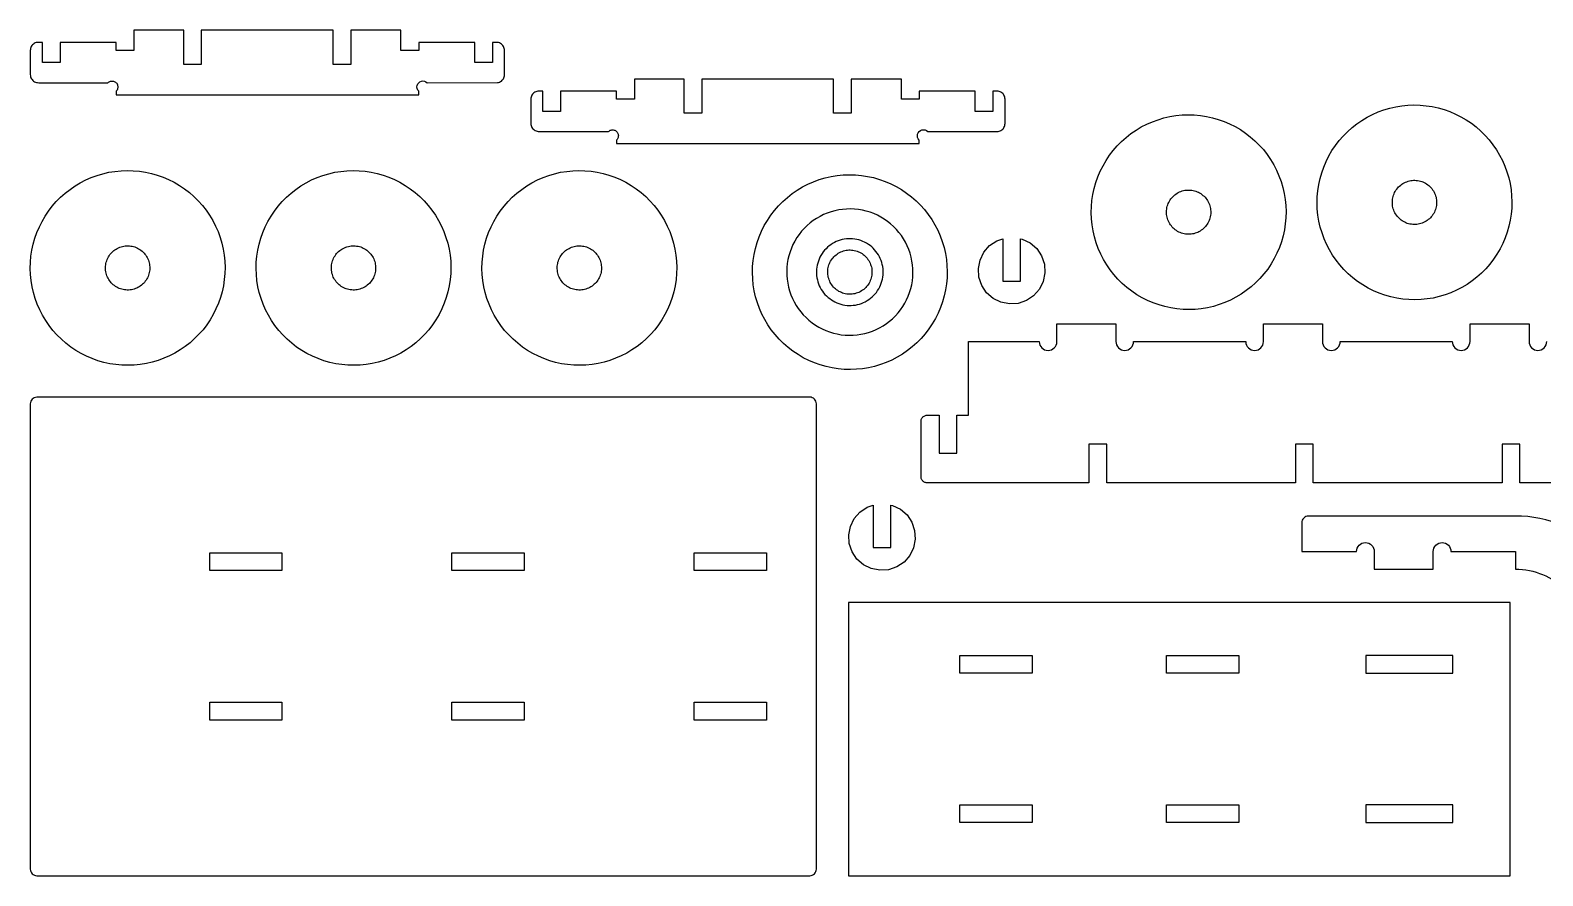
# Model space of a CAD drawing. Extents: x 0.7 to 47.3, y 0.7 to 12.7.
# Drawn here: x 0.72 to 22.07, y 0.72 to 12.65 of the extents above; entities that cross this region are included whole.
import ezdxf

# ---------------------------------------------------------------- set-up
doc = ezdxf.new("R2010")
doc.units = 0
doc.header["$MEASUREMENT"] = 0
for name, color, linetype in [('EXT', 1, 'CONTINUOUS'), ('INT', 150, 'CONTINUOUS'), ('POCKET_1_1MM', 105, 'CONTINUOUS')]:
    doc.layers.add(name, color=color, linetype=linetype)

msp = doc.modelspace()

# ---------------------------------------------------------------- linework, layer by layer
at = {"layer": 'EXT'}
for points in [[(0.763, 12.459), (0.752, 12.449), (0.742, 12.438), (0.734, 12.426), (0.727, 12.412), (0.723, 12.398), (0.72, 12.384), (0.719, 12.369), (0.719, 12.027), (0.72, 12.012), (0.723, 11.997), (0.729, 11.983), (0.736, 11.969), (0.744, 11.957), (0.755, 11.945), (0.766, 11.936), (0.779, 11.927), (0.793, 11.921), (0.808, 11.916), (0.823, 11.914), (0.838, 11.913), (1.816, 11.913), (1.824, 11.92), (1.833, 11.926), (1.842, 11.931), (1.852, 11.934), (1.863, 11.936), (1.874, 11.937), (1.884, 11.936), (1.895, 11.934), (1.905, 11.931), (1.914, 11.926), (1.923, 11.92), (1.931, 11.913), (1.939, 11.905), (1.945, 11.896), (1.95, 11.885), (1.953, 11.875), (1.956, 11.864), (1.956, 11.853), (1.956, 11.842), (1.953, 11.831), (1.95, 11.82), (1.945, 11.81), (1.939, 11.801), (1.931, 11.792), (1.931, 11.742), (6.203, 11.742), (6.203, 11.792), (6.189, 11.81), (6.181, 11.831), (6.178, 11.853), (6.181, 11.875), (6.189, 11.896), (6.203, 11.913), (6.221, 11.927), (6.241, 11.935), (6.263, 11.938), (6.285, 11.935), (6.306, 11.927), (6.324, 11.913), (7.316, 11.914), (7.331, 11.917), (7.345, 11.922), (7.358, 11.928), (7.371, 11.937), (7.382, 11.947), (7.392, 11.958), (7.4, 11.97), (7.407, 11.984), (7.412, 11.998), (7.414, 12.012), (7.415, 12.027), (7.415, 12.369), (7.414, 12.384), (7.412, 12.398), (7.407, 12.412), (7.4, 12.426), (7.392, 12.438), (7.382, 12.449), (7.371, 12.459), (7.358, 12.467), (7.345, 12.474), (7.331, 12.479), (7.316, 12.482), (7.302, 12.483), (7.245, 12.483), (7.245, 12.198), (6.995, 12.198), (6.995, 12.483), (6.203, 12.483), (6.203, 12.369), (5.953, 12.369), (5.953, 12.653), (5.244, 12.653), (5.244, 12.17), (4.994, 12.17), (4.994, 12.653), (3.134, 12.653), (3.134, 12.17), (2.885, 12.17), (2.885, 12.653), (2.181, 12.653), (2.181, 12.369), (1.931, 12.369), (1.931, 12.483), (1.14, 12.483), (1.14, 12.198), (0.89, 12.198), (0.89, 12.483), (0.833, 12.483), (0.818, 12.482), (0.803, 12.479), (0.789, 12.474), (0.776, 12.467)], [(7.83, 11.77), (7.819, 11.76), (7.809, 11.749), (7.801, 11.737), (7.794, 11.723), (7.79, 11.709), (7.787, 11.695), (7.786, 11.68), (7.786, 11.338), (7.787, 11.323), (7.79, 11.308), (7.796, 11.294), (7.803, 11.28), (7.811, 11.268), (7.822, 11.256), (7.833, 11.247), (7.846, 11.239), (7.86, 11.232), (7.875, 11.228), (7.89, 11.225), (7.905, 11.224), (8.883, 11.224), (8.891, 11.231), (8.9, 11.237), (8.909, 11.242), (8.919, 11.245), (8.93, 11.247), (8.94, 11.248), (8.951, 11.247), (8.962, 11.245), (8.972, 11.242), (8.981, 11.237), (8.99, 11.231), (8.998, 11.224), (9.006, 11.216), (9.012, 11.207), (9.017, 11.197), (9.02, 11.186), (9.022, 11.175), (9.023, 11.164), (9.022, 11.153), (9.02, 11.142), (9.017, 11.131), (9.012, 11.121), (9.006, 11.112), (8.998, 11.103), (8.998, 11.053), (13.27, 11.053), (13.27, 11.103), (13.256, 11.121), (13.248, 11.142), (13.245, 11.164), (13.248, 11.186), (13.256, 11.207), (13.27, 11.224), (13.288, 11.238), (13.308, 11.246), (13.33, 11.249), (13.352, 11.246), (13.373, 11.238), (13.391, 11.224), (14.383, 11.225), (14.398, 11.228), (14.412, 11.233), (14.425, 11.239), (14.438, 11.248), (14.449, 11.258), (14.459, 11.269), (14.467, 11.281), (14.474, 11.295), (14.478, 11.309), (14.481, 11.323), (14.482, 11.338), (14.482, 11.68), (14.481, 11.695), (14.478, 11.709), (14.474, 11.723), (14.467, 11.737), (14.459, 11.749), (14.449, 11.76), (14.438, 11.77), (14.425, 11.778), (14.412, 11.785), (14.398, 11.79), (14.383, 11.793), (14.368, 11.794), (14.312, 11.794), (14.312, 11.509), (14.062, 11.509), (14.062, 11.794), (13.27, 11.794), (13.27, 11.68), (13.02, 11.68), (13.02, 11.965), (12.31, 11.965), (12.31, 11.481), (12.06, 11.481), (12.06, 11.965), (10.201, 11.965), (10.201, 11.481), (9.952, 11.481), (9.952, 11.965), (9.248, 11.965), (9.248, 11.68), (8.998, 11.68), (8.998, 11.794), (8.207, 11.794), (8.207, 11.509), (7.957, 11.509), (7.957, 11.794), (7.9, 11.794), (7.885, 11.793), (7.87, 11.79), (7.856, 11.785), (7.843, 11.778)], [(19.327, 9.217), (19.265, 9.277), (19.208, 9.342), (19.155, 9.41), (19.106, 9.481), (19.061, 9.555), (19.022, 9.632), (18.987, 9.711), (18.958, 9.792), (18.933, 9.875), (18.914, 9.959), (18.9, 10.045), (18.891, 10.131), (18.888, 10.217), (18.89, 10.303), (18.898, 10.389), (18.911, 10.475), (18.93, 10.559), (18.953, 10.642), (18.982, 10.723), (19.016, 10.803), (19.055, 10.88), (19.098, 10.955), (19.147, 11.026), (19.199, 11.095), (19.256, 11.16), (19.317, 11.221), (19.381, 11.279), (19.449, 11.332), (19.521, 11.381), (19.595, 11.425), (19.671, 11.465), (19.751, 11.5), (19.832, 11.529), (19.914, 11.554), (19.999, 11.573), (20.084, 11.587), (20.17, 11.596), (20.256, 11.599), (20.343, 11.596), (20.429, 11.589), (20.514, 11.576), (20.598, 11.557), (20.681, 11.534), (20.763, 11.505), (20.842, 11.471), (20.919, 11.432), (20.994, 11.388), (21.066, 11.34), (21.134, 11.288), (21.199, 11.231), (21.261, 11.17), (21.318, 11.105), (21.371, 11.037), (21.42, 10.966), (21.465, 10.892), (21.504, 10.815), (21.539, 10.736), (21.569, 10.655), (21.593, 10.572), (21.612, 10.488), (21.626, 10.403), (21.635, 10.317), (21.638, 10.231), (21.636, 10.144), (21.628, 10.058), (21.615, 9.973), (21.597, 9.888), (21.573, 9.805), (21.544, 9.724), (21.51, 9.644), (21.471, 9.567), (21.428, 9.493), (21.38, 9.421), (21.327, 9.353), (21.27, 9.287), (21.209, 9.226), (21.145, 9.169), (21.077, 9.115), (21.006, 9.066), (20.932, 9.022), (20.855, 8.983), (20.776, 8.948), (20.695, 8.918), (20.612, 8.894), (20.527, 8.874), (20.442, 8.86), (20.356, 8.852), (20.27, 8.849), (20.184, 8.851), (20.098, 8.859), (20.012, 8.872), (19.928, 8.89), (19.845, 8.914), (19.763, 8.943), (19.684, 8.977), (19.607, 9.015), (19.532, 9.059), (19.46, 9.107), (19.392, 9.16)], [(16.138, 9.079), (16.076, 9.14), (16.019, 9.204), (15.966, 9.272), (15.917, 9.343), (15.873, 9.417), (15.833, 9.494), (15.798, 9.573), (15.769, 9.654), (15.744, 9.737), (15.725, 9.822), (15.711, 9.907), (15.702, 9.993), (15.699, 10.079), (15.701, 10.165), (15.709, 10.251), (15.722, 10.337), (15.741, 10.421), (15.764, 10.504), (15.793, 10.586), (15.827, 10.665), (15.866, 10.742), (15.909, 10.817), (15.958, 10.889), (16.01, 10.957), (16.067, 11.022), (16.128, 11.084), (16.192, 11.141), (16.26, 11.194), (16.332, 11.243), (16.406, 11.288), (16.482, 11.327), (16.562, 11.362), (16.643, 11.391), (16.725, 11.416), (16.81, 11.435), (16.895, 11.449), (16.981, 11.458), (17.067, 11.461), (17.154, 11.459), (17.24, 11.451), (17.325, 11.438), (17.409, 11.419), (17.492, 11.396), (17.574, 11.367), (17.653, 11.333), (17.73, 11.294), (17.805, 11.251), (17.877, 11.202), (17.945, 11.15), (18.01, 11.093), (18.072, 11.032), (18.129, 10.968), (18.182, 10.9), (18.231, 10.828), (18.276, 10.754), (18.315, 10.678), (18.35, 10.598), (18.38, 10.517), (18.404, 10.435), (18.423, 10.35), (18.437, 10.265), (18.446, 10.179), (18.449, 10.093), (18.447, 10.006), (18.439, 9.92), (18.426, 9.835), (18.408, 9.751), (18.384, 9.668), (18.355, 9.586), (18.321, 9.507), (18.282, 9.43), (18.239, 9.355), (18.191, 9.283), (18.138, 9.215), (18.081, 9.15), (18.02, 9.088), (17.956, 9.031), (17.888, 8.978), (17.817, 8.929), (17.743, 8.884), (17.666, 8.845), (17.587, 8.81), (17.506, 8.78), (17.423, 8.756), (17.339, 8.737), (17.253, 8.723), (17.167, 8.714), (17.081, 8.711), (16.995, 8.713), (16.909, 8.721), (16.823, 8.734), (16.739, 8.752), (16.656, 8.776), (16.574, 8.805), (16.495, 8.839), (16.418, 8.878), (16.343, 8.921), (16.271, 8.969), (16.203, 9.022)], [(1.158, 8.291), (1.096, 8.352), (1.039, 8.417), (0.985, 8.485), (0.937, 8.556), (0.892, 8.63), (0.853, 8.707), (0.818, 8.786), (0.788, 8.867), (0.764, 8.95), (0.744, 9.034), (0.731, 9.119), (0.722, 9.205), (0.719, 9.292), (0.721, 9.378), (0.729, 9.464), (0.742, 9.549), (0.76, 9.634), (0.784, 9.717), (0.813, 9.798), (0.847, 9.878), (0.886, 9.955), (0.929, 10.029), (0.977, 10.101), (1.03, 10.17), (1.087, 10.235), (1.148, 10.296), (1.212, 10.354), (1.28, 10.407), (1.351, 10.456), (1.425, 10.5), (1.502, 10.54), (1.581, 10.574), (1.662, 10.604), (1.745, 10.629), (1.829, 10.648), (1.915, 10.662), (2.001, 10.67), (2.087, 10.673), (2.173, 10.671), (2.259, 10.664), (2.345, 10.65), (2.429, 10.632), (2.512, 10.608), (2.594, 10.579), (2.673, 10.546), (2.75, 10.507), (2.825, 10.463), (2.896, 10.415), (2.965, 10.362), (3.03, 10.306), (3.091, 10.245), (3.149, 10.18), (3.202, 10.112), (3.251, 10.041), (3.295, 9.967), (3.335, 9.89), (3.37, 9.811), (3.399, 9.73), (3.424, 9.647), (3.443, 9.563), (3.457, 9.478), (3.466, 9.392), (3.469, 9.305), (3.466, 9.219), (3.459, 9.133), (3.446, 9.048), (3.427, 8.963), (3.404, 8.88), (3.375, 8.799), (3.341, 8.719), (3.302, 8.642), (3.258, 8.568), (3.21, 8.496), (3.158, 8.427), (3.101, 8.362), (3.04, 8.301), (2.976, 8.243), (2.908, 8.19), (2.836, 8.141), (2.762, 8.097), (2.685, 8.057), (2.606, 8.023), (2.525, 7.993), (2.442, 7.968), (2.358, 7.949), (2.273, 7.935), (2.187, 7.927), (2.101, 7.924), (2.014, 7.926), (1.928, 7.934), (1.843, 7.947), (1.759, 7.965), (1.675, 7.989), (1.594, 8.018), (1.515, 8.051), (1.437, 8.09), (1.363, 8.134), (1.291, 8.182), (1.223, 8.235)], [(4.347, 8.291), (4.285, 8.352), (4.228, 8.417), (4.174, 8.485), (4.126, 8.556), (4.081, 8.63), (4.042, 8.707), (4.007, 8.786), (3.977, 8.867), (3.953, 8.95), (3.933, 9.034), (3.919, 9.119), (3.911, 9.205), (3.908, 9.292), (3.91, 9.378), (3.918, 9.464), (3.931, 9.549), (3.949, 9.634), (3.973, 9.717), (4.002, 9.798), (4.036, 9.878), (4.075, 9.955), (4.118, 10.029), (4.166, 10.101), (4.219, 10.17), (4.276, 10.235), (4.337, 10.296), (4.401, 10.354), (4.469, 10.407), (4.54, 10.456), (4.614, 10.5), (4.691, 10.54), (4.77, 10.574), (4.851, 10.604), (4.934, 10.629), (5.018, 10.648), (5.104, 10.662), (5.19, 10.67), (5.276, 10.673), (5.362, 10.671), (5.448, 10.664), (5.534, 10.65), (5.618, 10.632), (5.701, 10.608), (5.783, 10.579), (5.862, 10.546), (5.939, 10.507), (6.014, 10.463), (6.085, 10.415), (6.154, 10.362), (6.219, 10.306), (6.28, 10.245), (6.338, 10.18), (6.391, 10.112), (6.44, 10.041), (6.484, 9.967), (6.524, 9.89), (6.559, 9.811), (6.588, 9.73), (6.613, 9.647), (6.632, 9.563), (6.646, 9.478), (6.655, 9.392), (6.658, 9.305), (6.655, 9.219), (6.648, 9.133), (6.635, 9.048), (6.616, 8.963), (6.593, 8.88), (6.564, 8.799), (6.53, 8.719), (6.491, 8.642), (6.447, 8.568), (6.399, 8.496), (6.347, 8.427), (6.29, 8.362), (6.229, 8.301), (6.165, 8.243), (6.097, 8.19), (6.025, 8.141), (5.951, 8.097), (5.874, 8.057), (5.795, 8.023), (5.714, 7.993), (5.631, 7.968), (5.547, 7.949), (5.462, 7.935), (5.376, 7.927), (5.29, 7.924), (5.203, 7.926), (5.117, 7.934), (5.032, 7.947), (4.947, 7.965), (4.864, 7.989), (4.783, 8.018), (4.704, 8.051), (4.626, 8.09), (4.552, 8.134), (4.48, 8.182), (4.412, 8.235)], [(7.536, 8.291), (7.474, 8.352), (7.417, 8.417), (7.363, 8.485), (7.314, 8.556), (7.27, 8.63), (7.231, 8.707), (7.196, 8.786), (7.166, 8.867), (7.142, 8.95), (7.122, 9.034), (7.108, 9.119), (7.1, 9.205), (7.097, 9.292), (7.099, 9.378), (7.107, 9.464), (7.12, 9.549), (7.138, 9.634), (7.162, 9.717), (7.191, 9.798), (7.225, 9.878), (7.264, 9.955), (7.307, 10.029), (7.355, 10.101), (7.408, 10.17), (7.465, 10.235), (7.525, 10.296), (7.59, 10.354), (7.658, 10.407), (7.729, 10.456), (7.803, 10.5), (7.88, 10.54), (7.959, 10.574), (8.04, 10.604), (8.123, 10.629), (8.207, 10.648), (8.293, 10.662), (8.379, 10.67), (8.465, 10.673), (8.551, 10.671), (8.637, 10.664), (8.723, 10.65), (8.807, 10.632), (8.89, 10.608), (8.972, 10.579), (9.051, 10.546), (9.128, 10.507), (9.203, 10.463), (9.274, 10.415), (9.343, 10.362), (9.408, 10.306), (9.469, 10.245), (9.527, 10.18), (9.58, 10.112), (9.629, 10.041), (9.673, 9.967), (9.713, 9.89), (9.748, 9.811), (9.777, 9.73), (9.802, 9.647), (9.821, 9.563), (9.835, 9.478), (9.844, 9.392), (9.847, 9.305), (9.844, 9.219), (9.837, 9.133), (9.824, 9.048), (9.805, 8.963), (9.782, 8.88), (9.753, 8.799), (9.719, 8.719), (9.68, 8.642), (9.636, 8.568), (9.588, 8.496), (9.536, 8.427), (9.479, 8.362), (9.418, 8.301), (9.353, 8.243), (9.286, 8.19), (9.214, 8.141), (9.14, 8.097), (9.063, 8.057), (8.984, 8.023), (8.903, 7.993), (8.82, 7.968), (8.736, 7.949), (8.651, 7.935), (8.565, 7.927), (8.479, 7.924), (8.392, 7.926), (8.306, 7.934), (8.221, 7.947), (8.136, 7.965), (8.053, 7.989), (7.972, 8.018), (7.893, 8.051), (7.815, 8.09), (7.741, 8.134), (7.669, 8.182), (7.601, 8.235)], [(11.354, 8.232), (11.293, 8.293), (11.236, 8.358), (11.182, 8.426), (11.133, 8.497), (11.089, 8.571), (11.049, 8.648), (11.015, 8.727), (10.985, 8.808), (10.961, 8.891), (10.941, 8.975), (10.927, 9.06), (10.919, 9.146), (10.916, 9.233), (10.918, 9.319), (10.926, 9.405), (10.939, 9.49), (10.957, 9.575), (10.981, 9.658), (11.01, 9.739), (11.044, 9.819), (11.082, 9.896), (11.126, 9.97), (11.174, 10.042), (11.227, 10.111), (11.284, 10.176), (11.344, 10.237), (11.409, 10.295), (11.477, 10.348), (11.548, 10.397), (11.622, 10.441), (11.699, 10.481), (11.778, 10.515), (11.859, 10.545), (11.942, 10.57), (12.026, 10.589), (12.111, 10.603), (12.197, 10.611), (12.284, 10.614), (12.37, 10.612), (12.456, 10.604), (12.542, 10.591), (12.626, 10.573), (12.709, 10.549), (12.79, 10.52), (12.87, 10.487), (12.947, 10.448), (13.022, 10.404), (13.093, 10.356), (13.162, 10.303), (13.227, 10.246), (13.288, 10.186), (13.346, 10.121), (13.399, 10.053), (13.448, 9.982), (13.492, 9.908), (13.532, 9.831), (13.567, 9.752), (13.596, 9.671), (13.621, 9.588), (13.64, 9.504), (13.654, 9.419), (13.662, 9.333), (13.666, 9.246), (13.663, 9.16), (13.656, 9.074), (13.643, 8.989), (13.624, 8.904), (13.6, 8.821), (13.572, 8.74), (13.538, 8.66), (13.499, 8.583), (13.455, 8.509), (13.407, 8.437), (13.354, 8.368), (13.298, 8.303), (13.237, 8.242), (13.172, 8.184), (13.104, 8.131), (13.033, 8.082), (12.959, 8.038), (12.882, 7.998), (12.803, 7.964), (12.722, 7.934), (12.639, 7.909), (12.555, 7.89), (12.47, 7.876), (12.384, 7.868), (12.298, 7.864), (12.211, 7.867), (12.125, 7.874), (12.04, 7.888), (11.955, 7.906), (11.872, 7.93), (11.791, 7.958), (11.711, 7.992), (11.634, 8.031), (11.56, 8.075), (11.488, 8.123), (11.419, 8.176)], [(14.886, 8.906), (14.784, 8.838), (14.668, 8.798), (14.545, 8.79), (14.425, 8.813), (14.314, 8.868), (14.222, 8.948), (14.153, 9.05), (14.114, 9.167), (14.105, 9.289), (14.129, 9.41), (14.183, 9.52), (14.264, 9.613), (14.366, 9.681), (14.45, 9.71), (14.45, 9.114), (14.7, 9.114), (14.7, 9.711), (14.726, 9.706), (14.836, 9.651), (14.929, 9.571), (14.997, 9.468), (15.037, 9.352), (15.045, 9.23), (15.021, 9.109), (14.967, 8.999)], [(13.056, 5.146), (12.953, 5.078), (12.837, 5.038), (12.715, 5.03), (12.594, 5.054), (12.484, 5.108), (12.391, 5.189), (12.323, 5.291), (12.283, 5.407), (12.275, 5.53), (12.298, 5.65), (12.353, 5.761), (12.433, 5.853), (12.535, 5.922), (12.619, 5.95), (12.619, 5.354), (12.869, 5.354), (12.869, 5.951), (12.895, 5.946), (13.005, 5.892), (13.098, 5.811), (13.166, 5.709), (13.206, 5.592), (13.214, 5.47), (13.191, 5.349), (13.136, 5.239)], [(21.615, 4.578), (12.274, 4.578), (12.274, 0.719), (21.615, 0.719)]]:
    msp.add_lwpolyline(points, close=True, dxfattribs=at)
for points in [[(22.857, 6.265), (21.75, 6.265), (21.75, 6.812), (21.5, 6.812), (21.5, 6.265), (18.833, 6.265), (18.833, 6.812), (18.583, 6.812), (18.583, 6.265), (15.917, 6.265), (15.917, 6.812), (15.667, 6.812), (15.667, 6.265), (13.381, 6.265), (13.37, 6.266), (13.359, 6.268), (13.349, 6.271), (13.339, 6.276), (13.33, 6.282), (13.322, 6.289), (13.315, 6.298), (13.309, 6.307), (13.304, 6.316), (13.3, 6.327), (13.298, 6.337), (13.297, 6.348), (13.297, 7.136), (13.298, 7.147), (13.3, 7.157), (13.304, 7.168), (13.309, 7.178), (13.315, 7.187), (13.322, 7.195), (13.33, 7.202), (13.339, 7.208), (13.349, 7.213), (13.359, 7.216), (13.37, 7.218), (13.381, 7.219), (13.551, 7.219), (13.551, 6.683), (13.801, 6.683), (13.801, 7.219), (13.964, 7.219), (13.964, 8.259), (14.964, 8.259, 1), (15.214, 8.259), (15.214, 8.509), (16.047, 8.509), (16.047, 8.259, 0.414214), (16.172, 8.134, 0.414214), (16.297, 8.259), (17.881, 8.259, 1), (18.131, 8.259), (18.131, 8.509), (18.964, 8.509), (18.964, 8.259, 0.414214), (19.089, 8.134, 0.414214), (19.214, 8.259), (20.797, 8.259, 0.414214), (20.922, 8.134, 0.414214), (21.047, 8.259), (21.047, 8.509), (21.881, 8.509), (21.881, 8.259, 0.414214), (22.006, 8.134, 0.414214), (22.131, 8.259)], [(23.439, 4.046, 0.414214), (21.689, 5.796), (18.765, 5.796, 0.414214), (18.672, 5.702), (18.672, 5.296), (19.445, 5.296, -1), (19.695, 5.296), (19.695, 5.046), (20.528, 5.046), (20.528, 5.296, -0.414214), (20.653, 5.421, -0.414214), (20.778, 5.296), (21.689, 5.296), (21.689, 5.046, -0.414214), (22.689, 4.046)]]:
    msp.add_lwpolyline(points, format="xyb", dxfattribs=at)
msp.add_lwpolyline([(0.812, 0.719), (11.725, 0.719, 0.414214), (11.818, 0.812), (11.818, 7.38, 0.414214), (11.725, 7.474), (0.812, 7.474, 0.414212), (0.719, 7.38), (0.719, 0.812, 0.414214)], format="xyb", close=True, dxfattribs=at)
at = {"layer": 'INT'}
for points in [[(20.019, 10.029), (20.007, 10.044), (19.996, 10.061), (19.987, 10.078), (19.978, 10.096), (19.971, 10.114), (19.964, 10.132), (19.959, 10.151), (19.955, 10.17), (19.952, 10.19), (19.951, 10.209), (19.951, 10.229), (19.952, 10.249), (19.954, 10.268), (19.957, 10.288), (19.962, 10.307), (19.968, 10.325), (19.975, 10.344), (19.983, 10.362), (19.992, 10.379), (20.002, 10.396), (20.013, 10.412), (20.026, 10.427), (20.039, 10.442), (20.053, 10.455), (20.068, 10.468), (20.084, 10.48), (20.1, 10.49), (20.117, 10.5), (20.135, 10.509), (20.153, 10.516), (20.172, 10.523), (20.191, 10.528), (20.21, 10.532), (20.229, 10.534), (20.249, 10.536), (20.268, 10.536), (20.288, 10.535), (20.308, 10.533), (20.327, 10.53), (20.346, 10.525), (20.365, 10.519), (20.383, 10.512), (20.401, 10.504), (20.418, 10.495), (20.435, 10.485), (20.451, 10.473), (20.466, 10.461), (20.481, 10.448), (20.495, 10.434), (20.507, 10.419), (20.519, 10.403), (20.53, 10.387), (20.539, 10.37), (20.548, 10.352), (20.556, 10.334), (20.562, 10.315), (20.567, 10.296), (20.571, 10.277), (20.574, 10.258), (20.575, 10.238), (20.576, 10.218), (20.575, 10.199), (20.572, 10.179), (20.569, 10.16), (20.564, 10.141), (20.559, 10.122), (20.552, 10.104), (20.544, 10.086), (20.534, 10.068), (20.524, 10.052), (20.513, 10.036), (20.5, 10.02), (20.487, 10.006), (20.473, 9.992), (20.458, 9.98), (20.442, 9.968), (20.426, 9.957), (20.409, 9.947), (20.391, 9.939), (20.373, 9.931), (20.355, 9.925), (20.336, 9.92), (20.316, 9.916), (20.297, 9.913), (20.277, 9.912), (20.258, 9.911), (20.238, 9.912), (20.219, 9.914), (20.199, 9.918), (20.18, 9.922), (20.161, 9.928), (20.143, 9.935), (20.125, 9.943), (20.108, 9.952), (20.091, 9.963), (20.075, 9.974), (20.06, 9.986), (20.045, 10), (20.032, 10.014)], [(16.83, 9.891), (16.818, 9.907), (16.807, 9.923), (16.798, 9.94), (16.789, 9.958), (16.782, 9.976), (16.775, 9.994), (16.77, 10.013), (16.766, 10.033), (16.763, 10.052), (16.762, 10.072), (16.762, 10.091), (16.763, 10.111), (16.765, 10.13), (16.768, 10.15), (16.773, 10.169), (16.779, 10.188), (16.786, 10.206), (16.794, 10.224), (16.803, 10.241), (16.813, 10.258), (16.824, 10.274), (16.837, 10.289), (16.85, 10.304), (16.864, 10.317), (16.879, 10.33), (16.895, 10.342), (16.911, 10.353), (16.928, 10.362), (16.946, 10.371), (16.964, 10.378), (16.983, 10.385), (17.002, 10.39), (17.021, 10.394), (17.04, 10.397), (17.06, 10.398), (17.079, 10.398), (17.099, 10.397), (17.119, 10.395), (17.138, 10.392), (17.157, 10.387), (17.176, 10.381), (17.194, 10.374), (17.212, 10.366), (17.229, 10.357), (17.246, 10.347), (17.262, 10.336), (17.277, 10.323), (17.292, 10.31), (17.306, 10.296), (17.318, 10.281), (17.33, 10.265), (17.341, 10.249), (17.35, 10.232), (17.359, 10.214), (17.367, 10.196), (17.373, 10.177), (17.378, 10.158), (17.382, 10.139), (17.385, 10.12), (17.386, 10.1), (17.387, 10.081), (17.386, 10.061), (17.383, 10.041), (17.38, 10.022), (17.375, 10.003), (17.37, 9.984), (17.363, 9.966), (17.355, 9.948), (17.345, 9.931), (17.335, 9.914), (17.324, 9.898), (17.311, 9.883), (17.298, 9.868), (17.284, 9.854), (17.269, 9.842), (17.253, 9.83), (17.237, 9.819), (17.22, 9.81), (17.202, 9.801), (17.184, 9.793), (17.166, 9.787), (17.147, 9.782), (17.127, 9.778), (17.108, 9.775), (17.088, 9.774), (17.069, 9.773), (17.049, 9.774), (17.03, 9.777), (17.01, 9.78), (16.991, 9.785), (16.972, 9.79), (16.954, 9.797), (16.936, 9.805), (16.919, 9.815), (16.902, 9.825), (16.886, 9.836), (16.871, 9.849), (16.856, 9.862), (16.843, 9.876)], [(1.85, 9.103), (1.838, 9.119), (1.827, 9.136), (1.817, 9.153), (1.809, 9.17), (1.801, 9.188), (1.795, 9.207), (1.79, 9.226), (1.786, 9.245), (1.783, 9.265), (1.782, 9.284), (1.781, 9.304), (1.782, 9.323), (1.784, 9.343), (1.788, 9.362), (1.792, 9.381), (1.798, 9.4), (1.805, 9.419), (1.813, 9.436), (1.823, 9.454), (1.833, 9.47), (1.844, 9.487), (1.856, 9.502), (1.87, 9.516), (1.884, 9.53), (1.899, 9.543), (1.914, 9.554), (1.931, 9.565), (1.948, 9.575), (1.966, 9.584), (1.984, 9.591), (2.002, 9.597), (2.021, 9.602), (2.041, 9.606), (2.06, 9.609), (2.08, 9.611), (2.099, 9.611), (2.119, 9.61), (2.138, 9.608), (2.158, 9.604), (2.177, 9.6), (2.195, 9.594), (2.214, 9.587), (2.232, 9.579), (2.249, 9.57), (2.266, 9.559), (2.282, 9.548), (2.297, 9.536), (2.312, 9.523), (2.325, 9.508), (2.338, 9.494), (2.35, 9.478), (2.36, 9.461), (2.37, 9.444), (2.379, 9.427), (2.386, 9.409), (2.393, 9.39), (2.398, 9.371), (2.402, 9.352), (2.404, 9.332), (2.406, 9.313), (2.406, 9.293), (2.405, 9.274), (2.403, 9.254), (2.4, 9.235), (2.395, 9.216), (2.389, 9.197), (2.382, 9.179), (2.374, 9.161), (2.365, 9.143), (2.355, 9.127), (2.343, 9.111), (2.331, 9.095), (2.318, 9.081), (2.304, 9.067), (2.289, 9.054), (2.273, 9.043), (2.257, 9.032), (2.24, 9.022), (2.222, 9.014), (2.204, 9.006), (2.185, 9), (2.166, 8.995), (2.147, 8.991), (2.128, 8.988), (2.108, 8.986), (2.088, 8.986), (2.069, 8.987), (2.049, 8.989), (2.03, 8.993), (2.011, 8.997), (1.992, 9.003), (1.974, 9.01), (1.956, 9.018), (1.939, 9.027), (1.922, 9.038), (1.906, 9.049), (1.89, 9.061), (1.876, 9.074), (1.862, 9.089)], [(5.039, 9.103), (5.027, 9.119), (5.016, 9.136), (5.006, 9.153), (4.998, 9.17), (4.99, 9.188), (4.984, 9.207), (4.979, 9.226), (4.975, 9.245), (4.972, 9.265), (4.971, 9.284), (4.97, 9.304), (4.971, 9.323), (4.973, 9.343), (4.977, 9.362), (4.981, 9.381), (4.987, 9.4), (4.994, 9.419), (5.002, 9.436), (5.012, 9.454), (5.022, 9.47), (5.033, 9.487), (5.045, 9.502), (5.059, 9.516), (5.073, 9.53), (5.088, 9.543), (5.103, 9.554), (5.12, 9.565), (5.137, 9.575), (5.155, 9.584), (5.173, 9.591), (5.191, 9.597), (5.21, 9.602), (5.229, 9.606), (5.249, 9.609), (5.268, 9.611), (5.288, 9.611), (5.308, 9.61), (5.327, 9.608), (5.347, 9.604), (5.366, 9.6), (5.384, 9.594), (5.403, 9.587), (5.421, 9.579), (5.438, 9.57), (5.455, 9.559), (5.471, 9.548), (5.486, 9.536), (5.501, 9.523), (5.514, 9.508), (5.527, 9.494), (5.539, 9.478), (5.549, 9.461), (5.559, 9.444), (5.568, 9.427), (5.575, 9.409), (5.582, 9.39), (5.587, 9.371), (5.591, 9.352), (5.593, 9.332), (5.595, 9.313), (5.595, 9.293), (5.594, 9.274), (5.592, 9.254), (5.589, 9.235), (5.584, 9.216), (5.578, 9.197), (5.571, 9.179), (5.563, 9.161), (5.554, 9.143), (5.544, 9.127), (5.532, 9.111), (5.52, 9.095), (5.507, 9.081), (5.493, 9.067), (5.478, 9.054), (5.462, 9.043), (5.446, 9.032), (5.429, 9.022), (5.411, 9.014), (5.393, 9.006), (5.374, 9), (5.355, 8.995), (5.336, 8.991), (5.317, 8.988), (5.297, 8.986), (5.277, 8.986), (5.258, 8.987), (5.238, 8.989), (5.219, 8.993), (5.2, 8.997), (5.181, 9.003), (5.163, 9.01), (5.145, 9.018), (5.128, 9.027), (5.111, 9.038), (5.095, 9.049), (5.079, 9.061), (5.065, 9.074), (5.051, 9.089)], [(8.228, 9.103), (8.216, 9.119), (8.205, 9.136), (8.195, 9.153), (8.187, 9.17), (8.179, 9.188), (8.173, 9.207), (8.168, 9.226), (8.164, 9.245), (8.161, 9.265), (8.16, 9.284), (8.159, 9.304), (8.16, 9.323), (8.162, 9.343), (8.166, 9.362), (8.17, 9.381), (8.176, 9.4), (8.183, 9.419), (8.191, 9.436), (8.201, 9.454), (8.211, 9.47), (8.222, 9.487), (8.234, 9.502), (8.248, 9.516), (8.262, 9.53), (8.277, 9.543), (8.292, 9.554), (8.309, 9.565), (8.326, 9.575), (8.344, 9.584), (8.362, 9.591), (8.38, 9.597), (8.399, 9.602), (8.418, 9.606), (8.438, 9.609), (8.457, 9.611), (8.477, 9.611), (8.497, 9.61), (8.516, 9.608), (8.536, 9.604), (8.555, 9.6), (8.573, 9.594), (8.592, 9.587), (8.61, 9.579), (8.627, 9.57), (8.644, 9.559), (8.66, 9.548), (8.675, 9.536), (8.69, 9.523), (8.703, 9.508), (8.716, 9.494), (8.728, 9.478), (8.738, 9.461), (8.748, 9.444), (8.757, 9.427), (8.764, 9.409), (8.771, 9.39), (8.776, 9.371), (8.78, 9.352), (8.782, 9.332), (8.784, 9.313), (8.784, 9.293), (8.783, 9.274), (8.781, 9.254), (8.778, 9.235), (8.773, 9.216), (8.767, 9.197), (8.76, 9.179), (8.752, 9.161), (8.743, 9.143), (8.733, 9.127), (8.721, 9.111), (8.709, 9.095), (8.696, 9.081), (8.682, 9.067), (8.667, 9.054), (8.651, 9.043), (8.635, 9.032), (8.618, 9.022), (8.6, 9.014), (8.582, 9.006), (8.563, 9), (8.544, 8.995), (8.525, 8.991), (8.506, 8.988), (8.486, 8.986), (8.466, 8.986), (8.447, 8.987), (8.427, 8.989), (8.408, 8.993), (8.389, 8.997), (8.37, 9.003), (8.352, 9.01), (8.334, 9.018), (8.317, 9.027), (8.3, 9.038), (8.284, 9.049), (8.268, 9.061), (8.254, 9.074), (8.24, 9.089)], [(12.046, 9.044), (12.035, 9.06), (12.024, 9.077), (12.014, 9.094), (12.006, 9.111), (11.998, 9.129), (11.992, 9.148), (11.987, 9.167), (11.983, 9.186), (11.98, 9.206), (11.978, 9.225), (11.978, 9.245), (11.979, 9.264), (11.981, 9.284), (11.985, 9.303), (11.989, 9.322), (11.995, 9.341), (12.002, 9.359), (12.01, 9.377), (12.019, 9.395), (12.03, 9.411), (12.041, 9.427), (12.053, 9.443), (12.067, 9.457), (12.081, 9.471), (12.096, 9.484), (12.111, 9.495), (12.128, 9.506), (12.145, 9.516), (12.162, 9.524), (12.181, 9.532), (12.199, 9.538), (12.218, 9.543), (12.237, 9.547), (12.257, 9.55), (12.276, 9.552), (12.296, 9.552), (12.316, 9.551), (12.335, 9.549), (12.354, 9.545), (12.374, 9.541), (12.392, 9.535), (12.411, 9.528), (12.429, 9.52), (12.446, 9.511), (12.463, 9.5), (12.479, 9.489), (12.494, 9.477), (12.508, 9.464), (12.522, 9.449), (12.535, 9.434), (12.547, 9.419), (12.557, 9.402), (12.567, 9.385), (12.576, 9.368), (12.583, 9.349), (12.589, 9.331), (12.595, 9.312), (12.599, 9.293), (12.601, 9.273), (12.603, 9.254), (12.603, 9.234), (12.602, 9.214), (12.6, 9.195), (12.597, 9.176), (12.592, 9.157), (12.586, 9.138), (12.579, 9.119), (12.571, 9.102), (12.562, 9.084), (12.552, 9.068), (12.54, 9.051), (12.528, 9.036), (12.515, 9.022), (12.501, 9.008), (12.486, 8.995), (12.47, 8.984), (12.454, 8.973), (12.436, 8.963), (12.419, 8.954), (12.401, 8.947), (12.382, 8.941), (12.363, 8.935), (12.344, 8.932), (12.324, 8.929), (12.305, 8.927), (12.285, 8.927), (12.266, 8.928), (12.246, 8.93), (12.227, 8.934), (12.208, 8.938), (12.189, 8.944), (12.171, 8.951), (12.153, 8.959), (12.135, 8.968), (12.119, 8.979), (12.103, 8.99), (12.087, 9.002), (12.073, 9.015), (12.059, 9.029)], [(4.273, 5.026), (3.252, 5.026), (3.252, 5.276), (4.273, 5.276)], [(7.694, 5.026), (6.673, 5.026), (6.673, 5.276), (7.694, 5.276)], [(11.116, 5.276), (11.116, 5.026), (10.095, 5.026), (10.095, 5.276)], [(13.846, 3.578), (13.846, 3.828), (14.867, 3.828), (14.867, 3.578)], [(16.762, 3.578), (16.762, 3.828), (17.783, 3.828), (17.783, 3.578)], [(19.575, 3.578), (20.804, 3.578), (20.804, 3.828), (19.575, 3.828)], [(4.273, 3.167), (4.273, 2.917), (3.252, 2.917), (3.252, 3.167)], [(7.694, 3.167), (7.694, 2.917), (6.673, 2.917), (6.673, 3.167)], [(11.116, 3.167), (11.116, 2.917), (10.095, 2.917), (10.095, 3.167)], [(13.846, 1.719), (14.867, 1.719), (14.867, 1.469), (13.846, 1.469)], [(16.762, 1.719), (17.783, 1.719), (17.783, 1.469), (16.762, 1.469)], [(19.575, 1.469), (20.804, 1.469), (20.804, 1.719), (19.575, 1.719)]]:
    msp.add_lwpolyline(points, close=True, dxfattribs=at)
at = {"layer": 'POCKET_1_1MM'}
for points in [[(11.673, 8.597), (11.714, 8.559), (11.758, 8.524), (11.804, 8.492), (11.852, 8.463), (11.902, 8.437), (11.953, 8.414), (12.005, 8.395), (12.059, 8.378), (12.113, 8.366), (12.169, 8.356), (12.224, 8.35), (12.28, 8.348), (12.336, 8.349), (12.392, 8.354), (12.448, 8.362), (12.502, 8.373), (12.556, 8.388), (12.609, 8.407), (12.661, 8.428), (12.711, 8.453), (12.76, 8.481), (12.806, 8.512), (12.851, 8.546), (12.893, 8.582), (12.934, 8.622), (12.971, 8.663), (13.006, 8.707), (13.038, 8.753), (13.067, 8.801), (13.093, 8.85), (13.116, 8.902), (13.135, 8.954), (13.152, 9.008), (13.165, 9.062), (13.174, 9.117), (13.18, 9.173), (13.182, 9.229), (13.181, 9.285), (13.177, 9.341), (13.168, 9.396), (13.157, 9.451), (13.142, 9.505), (13.123, 9.558), (13.102, 9.61), (13.077, 9.66), (13.049, 9.708), (13.018, 9.755), (12.984, 9.8), (12.948, 9.842), (12.909, 9.882), (12.867, 9.92), (12.823, 9.955), (12.777, 9.987), (12.729, 10.016), (12.68, 10.042), (12.628, 10.065), (12.576, 10.084), (12.522, 10.1), (12.468, 10.113), (12.413, 10.123), (12.357, 10.129), (12.301, 10.131), (12.245, 10.13), (12.189, 10.125), (12.134, 10.117), (12.079, 10.106), (12.025, 10.091), (11.972, 10.072), (11.92, 10.051), (11.87, 10.026), (11.822, 9.998), (11.775, 9.967), (11.73, 9.933), (11.688, 9.896), (11.648, 9.857), (11.61, 9.816), (11.575, 9.772), (11.543, 9.726), (11.514, 9.678), (11.488, 9.628), (11.465, 9.577), (11.446, 9.525), (11.43, 9.471), (11.417, 9.417), (11.407, 9.361), (11.401, 9.306), (11.399, 9.25), (11.4, 9.194), (11.405, 9.138), (11.413, 9.083), (11.424, 9.028), (11.439, 8.974), (11.458, 8.921), (11.479, 8.869), (11.504, 8.819), (11.532, 8.77), (11.563, 8.724), (11.597, 8.679), (11.634, 8.637)], [(11.961, 8.903), (11.983, 8.883), (12.006, 8.865), (12.03, 8.848), (12.055, 8.832), (12.081, 8.818), (12.108, 8.806), (12.135, 8.795), (12.164, 8.786), (12.192, 8.779), (12.221, 8.774), (12.251, 8.77), (12.28, 8.769), (12.31, 8.769), (12.339, 8.771), (12.369, 8.775), (12.398, 8.781), (12.426, 8.789), (12.454, 8.798), (12.482, 8.809), (12.508, 8.822), (12.534, 8.837), (12.559, 8.853), (12.583, 8.87), (12.605, 8.889), (12.627, 8.91), (12.647, 8.932), (12.665, 8.954), (12.683, 8.979), (12.698, 9.004), (12.712, 9.03), (12.725, 9.057), (12.735, 9.084), (12.744, 9.112), (12.751, 9.141), (12.756, 9.17), (12.76, 9.2), (12.761, 9.229), (12.761, 9.259), (12.759, 9.288), (12.755, 9.318), (12.749, 9.347), (12.741, 9.375), (12.732, 9.403), (12.721, 9.431), (12.708, 9.457), (12.694, 9.483), (12.677, 9.508), (12.66, 9.532), (12.641, 9.554), (12.62, 9.576), (12.599, 9.596), (12.576, 9.614), (12.552, 9.631), (12.526, 9.647), (12.5, 9.661), (12.473, 9.673), (12.446, 9.684), (12.418, 9.693), (12.389, 9.7), (12.36, 9.705), (12.33, 9.709), (12.301, 9.71), (12.271, 9.71), (12.242, 9.708), (12.212, 9.704), (12.183, 9.698), (12.155, 9.69), (12.127, 9.681), (12.099, 9.67), (12.073, 9.657), (12.047, 9.642), (12.022, 9.626), (11.998, 9.609), (11.976, 9.59), (11.955, 9.569), (11.934, 9.547), (11.916, 9.524), (11.899, 9.5), (11.883, 9.475), (11.869, 9.449), (11.857, 9.422), (11.846, 9.395), (11.837, 9.366), (11.83, 9.338), (11.825, 9.309), (11.821, 9.279), (11.82, 9.25), (11.82, 9.22), (11.822, 9.191), (11.826, 9.161), (11.832, 9.132), (11.84, 9.104), (11.849, 9.076), (11.86, 9.048), (11.873, 9.022), (11.888, 8.996), (11.904, 8.971), (11.921, 8.947), (11.94, 8.925)]]:
    msp.add_lwpolyline(points, close=True, dxfattribs=at)

doc.saveas('drawing.dxf')
